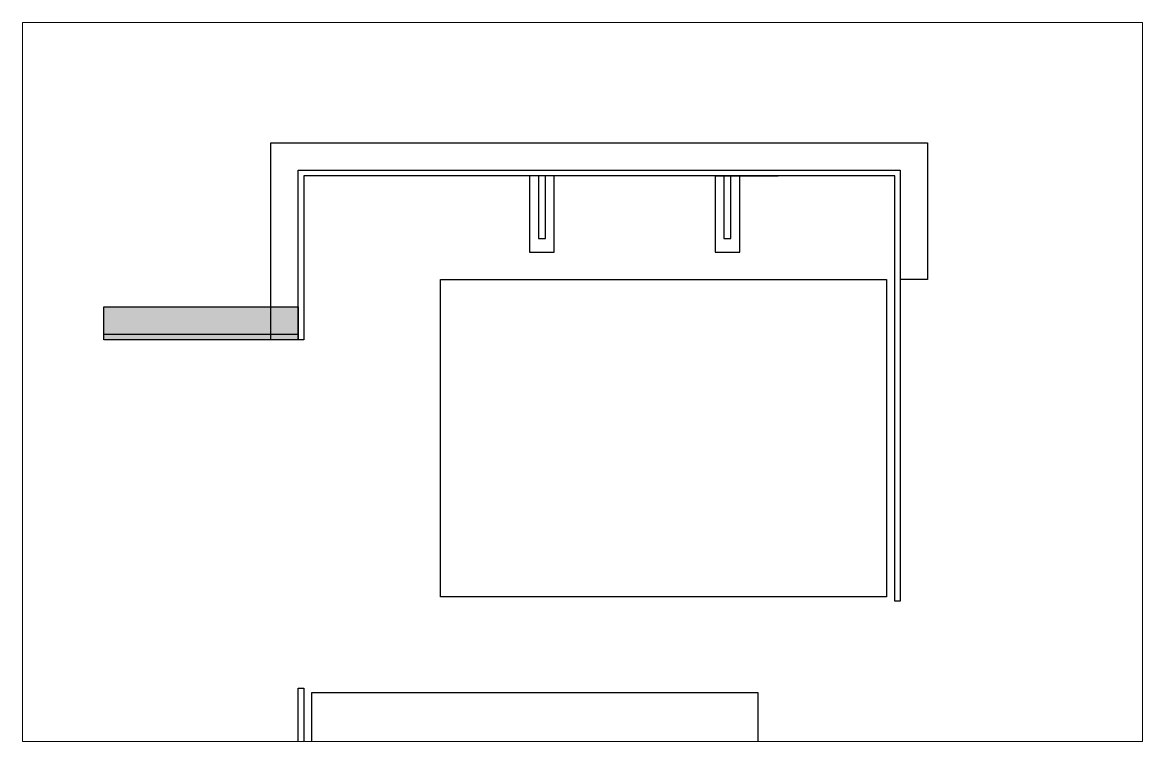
# Paper-space layout 'Plan de masse' of a CAD drawing. Header units: centimetres. Extents: x -76 to 333, y -34 to 229.
# The model-space entities are those that its viewports show. They can reach past a viewport. Long polylines and large blocks are cut down to what shows.
import ezdxf

# ---------------------------------------------------------------- set-up
doc = ezdxf.new("R2010")
doc.units = ezdxf.units.CM
for name, color, linetype in [('HACHURES', 18, 'Continuous'), ('I-STAIRS', 44, 'Continuous'), ('Mur de soutenement', 1, 'Continuous'), ('Mur de soutenement-ajout-escalier', 244, 'Continuous'), ('Mur de soutenement-fondations', 242, 'Continuous'), ('Radier', 5, 'Continuous')]:
    doc.layers.add(name, color=color, linetype=linetype)

msp = doc.modelspace()

# ---------------------------------------------------------------- hatches: boundary and pattern name
at = {"layer": 'HACHURES'}
h = msp.add_hatch(dxfattribs=at)
h.set_pattern_fill('AR-CONC', color=256)
h.paths.add_polyline_path([(48486, -28073), (48486, -26873), (55586, -26873), (55586, -28073)])

# ---------------------------------------------------------------- linework, layer by layer
at = {"layer": 'Mur de soutenement'}
for points in [[(55586, -22073), (55586, -21873), (77586, -21873), (77586, -22073)], [(55786, -22073), (55786, -28073), (55586, -28073), (55586, -21873), (55786, -21873)], [(77386, -22073), (55786, -22073)], [(64370, -22073), (64370, -24373), (64620, -24373), (64620, -22073), (64370, -22073)], [(70826, -22073), (73126, -22073)], [(71146, -22073), (71146, -24373), (71396, -24373), (71396, -22073), (71146, -22073)], [(77386, -21873), (77586, -21873), (77586, -37633), (77386, -37633), (77386, -22073)], [(55786, -56580), (55586, -56580), (55586, -40820), (55786, -40820), (55786, -56380)]]:
    msp.add_lwpolyline(points, dxfattribs=at)
at = {"layer": 'Mur de soutenement-ajout-escalier'}
for points in [[(48486, -28073), (48486, -26873), (55586, -26873), (55586, -28073)], [(55586, -28073), (48486, -28073), (48486, -27873), (55586, -27873)]]:
    msp.add_lwpolyline(points, close=True, dxfattribs=at)
at = {"layer": 'Mur de soutenement-fondations'}
for points in [[(55586, -28073), (54586, -28073), (54586, -20873), (78586, -20873), (78586, -25873), (77586, -25873)], [(64370, -22073), (64045, -22073), (64045, -24873), (64945, -24873), (64945, -22073), (64045, -22073)], [(71146, -22073), (70821, -22073), (70821, -24873), (71721, -24873), (71721, -22073), (70821, -22073)]]:
    msp.add_lwpolyline(points, dxfattribs=at)
at = {"layer": 'Radier'}
for points in [[(77086, -37473), (60786, -37473), (60786, -25873), (77086, -25873)], [(56086, -40980), (72386, -40980), (72386, -52580), (56086, -52580)]]:
    msp.add_lwpolyline(points, close=True, dxfattribs=at)

psp = doc.layouts.new('Plan de masse')

# ---------------------------------------------------------------- viewports
at = {"layer": 'I-STAIRS', "view_target_point": (1257.38, 1825)}
psp.add_viewport(center=(128.34, 97.58), size=(409.41, 263.1094), view_center_point=(64718.4, -31443.19), view_height=26310.9397, dxfattribs=at)

doc.saveas('drawing.dxf')
